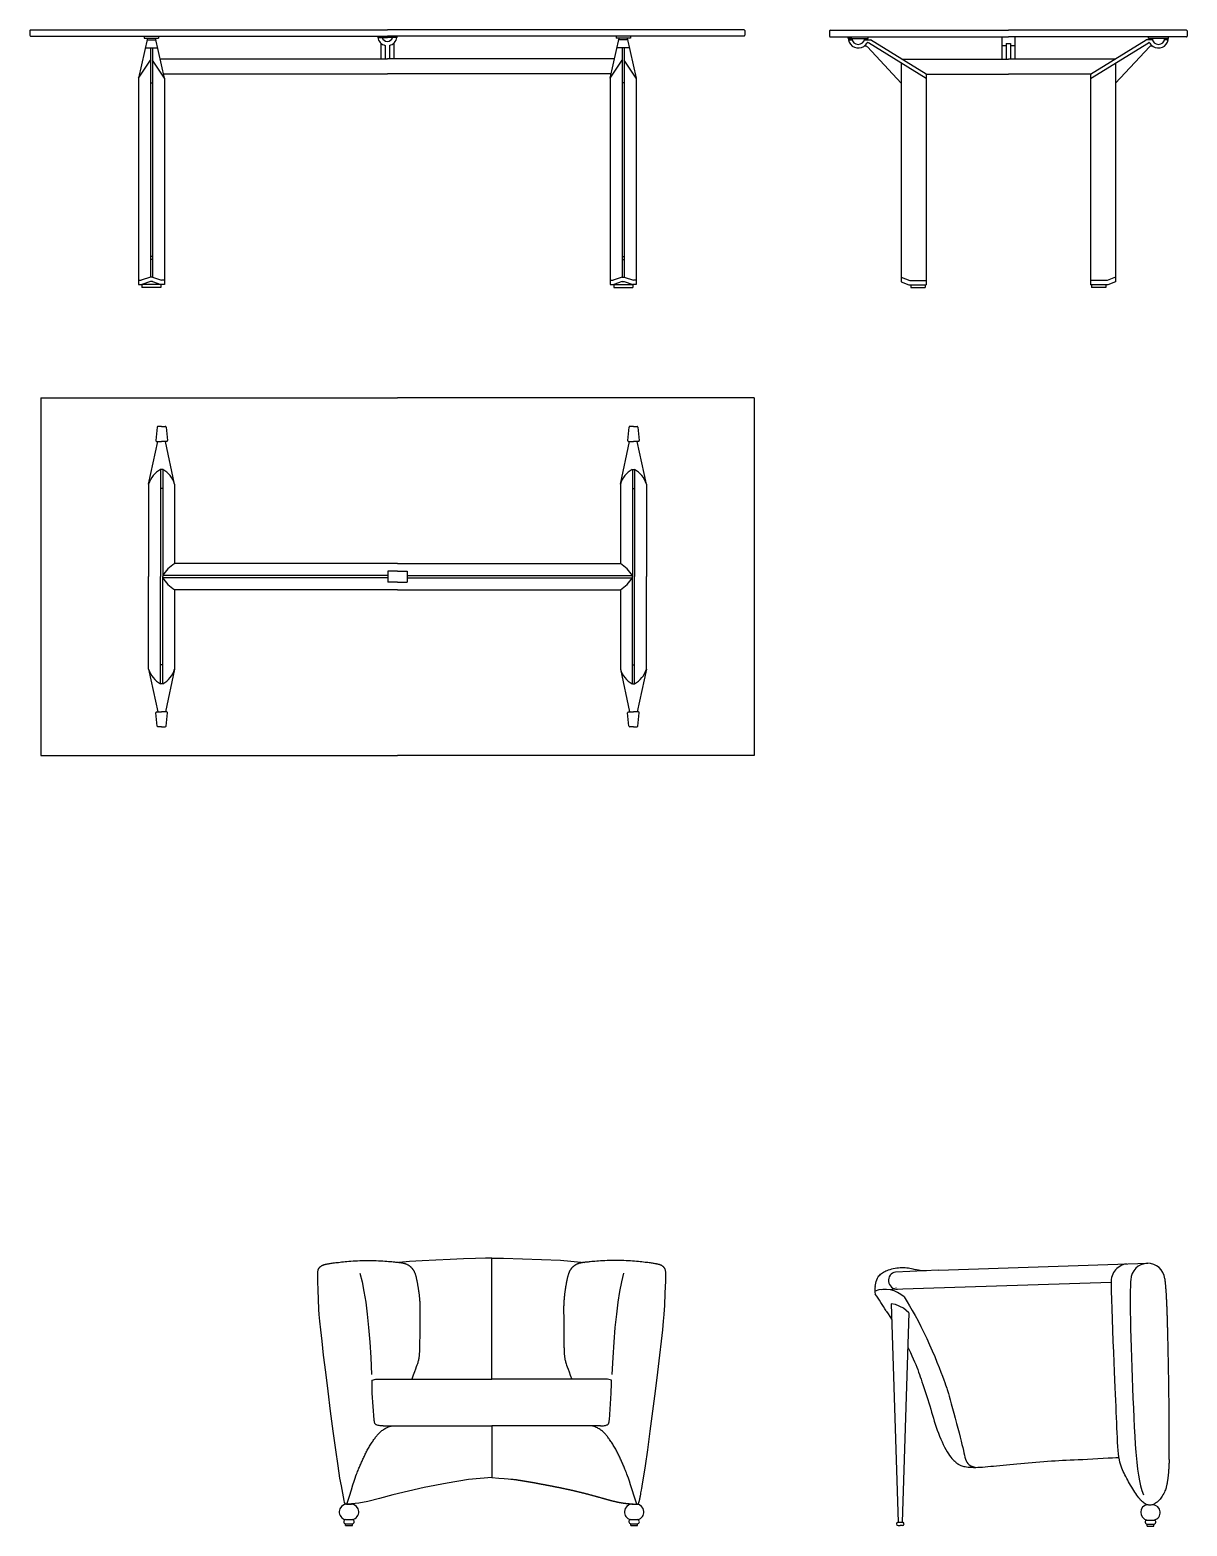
# Model space of a CAD drawing. Header units: millimetres. Extents: x 421 to 3085, y -1408 to 277.
# Drawn here: x 2761.1 to 3084.9, y -1014.2 to -595.7 of the extents above; entities that cross this region are included whole.
import ezdxf

# ---------------------------------------------------------------- set-up
doc = ezdxf.new("R2010")
doc.units = ezdxf.units.MM

msp = doc.modelspace()

# ---------------------------------------------------------------- linework, layer by layer
at = {"color": 18, "true_color": 0x000000}
for p, q in [((2761.11, -595.93), (2761.11, -597.23)), ((2761.31, -595.73), (2861.11, -595.73)), ((2761.31, -597.43), (2861.11, -597.43)), ((2793.99, -598.07), (2791.46, -609.2)), ((2793.11, -597.43), (2793.11, -598.07)), ((2793.11, -598.07), (2797.11, -598.07)), ((2798.76, -609.2), (2796.24, -598.07)), ((2797.11, -597.43), (2797.11, -598.07)), ((2858.41, -597.43), (2858.41, -597.83)), ((2858.41, -597.83), (2861.11, -597.83)), ((2960.91, -595.73), (2861.11, -595.73)), ((2960.91, -597.43), (2861.11, -597.43)), ((2863.81, -597.83), (2861.11, -597.83)), ((2863.81, -597.43), (2863.81, -597.83)), ((2923.46, -609.2), (2925.99, -598.07)), ((2925.11, -597.43), (2925.11, -598.07)), ((2929.11, -598.07), (2925.11, -598.07)), ((2928.24, -598.07), (2930.76, -609.2)), ((2929.11, -597.43), (2929.11, -598.07)), ((2961.11, -595.93), (2961.11, -597.23)), ((2984.86, -595.99), (2984.86, -597.49)), ((2985.06, -595.79), (3034.86, -595.79)), ((2985.06, -597.69), (3034.86, -597.69)), ((2991.06, -598.14), (2990.06, -598.14)), ((2990.08, -598.14), (2990.08, -597.69)), ((2990.08, -598.14), (2995.63, -598.14)), ((2994.65, -598.14), (2995.65, -598.14)), ((2995.63, -598.14), (2995.63, -597.69)), ((3033.04, -597.69), (3033.04, -603.89)), ((3084.66, -595.79), (3034.86, -595.79)), ((3084.66, -597.69), (3034.86, -597.69)), ((3036.64, -597.69), (3036.64, -603.89)), ((3075.06, -598.14), (3074.06, -598.14)), ((3074.08, -598.14), (3074.08, -597.69)), ((3079.63, -598.14), (3074.08, -598.14)), ((3078.65, -598.14), (3079.65, -598.14)), ((3079.63, -598.14), (3079.63, -597.69)), ((3084.86, -595.99), (3084.86, -597.49)), ((2793.39, -600.73), (2796.84, -600.73)), ((2793.9, -598.47), (2796.33, -598.47)), ((2794.81, -600.73), (2794.81, -664.84)), ((2795.41, -600.73), (2795.41, -664.84)), ((2859.31, -599.44), (2859.31, -603.83)), ((2860.51, -600.06), (2860.51, -603.83)), ((2861.71, -600.06), (2861.71, -603.83)), ((2862.91, -599.44), (2862.91, -603.83)), ((2928.84, -600.73), (2925.39, -600.73)), ((2928.33, -598.47), (2925.9, -598.47)), ((2926.81, -600.73), (2926.81, -664.84)), ((2927.41, -600.73), (2927.41, -664.84)), ((2990.08, -598.54), (2991.14, -598.54)), ((2994.57, -598.54), (2996.3, -598.54)), ((3004.86, -610.61), (2995.4, -600.47)), ((3011.86, -609.27), (2995.68, -599.33)), ((3011.86, -608.09), (2996.3, -598.54)), ((3033.04, -600.13), (3034.24, -600.13)), ((3034.24, -599.51), (3035.44, -599.51)), ((3034.24, -599.51), (3034.24, -603.89)), ((3035.44, -599.51), (3035.44, -603.89)), ((3035.44, -600.13), (3036.64, -600.13)), ((3057.86, -608.09), (3073.41, -598.54)), ((3057.86, -609.27), (3074.04, -599.33)), ((3064.86, -610.61), (3074.31, -600.47)), ((3075.14, -598.54), (3073.41, -598.54)), ((3079.63, -598.54), (3078.57, -598.54)), ((2791.46, -609.2), (2794.81, -604.17)), ((2798.76, -609.2), (2795.41, -604.17)), ((2797.54, -603.83), (2861.11, -603.83)), ((2924.68, -603.83), (2861.11, -603.83)), ((2923.46, -609.2), (2926.81, -604.17)), ((2930.76, -609.2), (2927.41, -604.17)), ((3004.86, -604.97), (3004.86, -666.19)), ((3005.02, -603.89), (3034.86, -603.89)), ((3064.69, -603.89), (3034.86, -603.89)), ((3064.86, -604.97), (3064.86, -666.19)), ((2791.46, -609.2), (2791.46, -666.96)), ((2794.81, -610.55), (2795.41, -610.55)), ((2798.5, -608.03), (2861.11, -608.03)), ((2798.76, -609.2), (2798.76, -666.96)), ((2923.73, -608.03), (2861.11, -608.03)), ((2923.46, -609.2), (2923.46, -666.96)), ((2927.41, -610.55), (2926.81, -610.55)), ((2930.76, -609.2), (2930.76, -666.96)), ((3011.86, -608.09), (3034.86, -608.09)), ((3011.86, -608.09), (3011.86, -667.03)), ((3057.86, -608.09), (3034.86, -608.09)), ((3057.86, -608.09), (3057.86, -667.03)), ((2795.41, -659.12), (2794.81, -659.12)), ((2795.41, -659.97), (2794.81, -659.97)), ((2926.81, -659.12), (2927.41, -659.12)), ((2926.81, -659.97), (2927.41, -659.97)), ((2794.81, -664.84), (2792.26, -665.76)), ((2795.41, -664.84), (2794.81, -664.84)), ((2795.41, -664.84), (2797.97, -665.76)), ((2926.81, -664.84), (2924.26, -665.76)), ((2926.81, -664.84), (2927.41, -664.84)), ((2927.41, -664.84), (2929.97, -665.76)), ((3004.86, -664.9), (3007.25, -665.83)), ((3064.86, -664.9), (3062.46, -665.83)), ((2791.46, -665.76), (2792.26, -665.76)), ((2791.46, -666.96), (2792.47, -666.96)), ((2794.81, -666.11), (2792.47, -666.96)), ((2792.47, -666.96), (2792.47, -667.73)), ((2797.76, -666.96), (2792.47, -666.96)), ((2797.76, -667.73), (2792.47, -667.73)), ((2795.41, -666.11), (2794.81, -666.11)), ((2795.41, -666.11), (2797.76, -666.96)), ((2798.76, -666.96), (2797.76, -666.96)), ((2797.76, -666.96), (2797.76, -667.73)), ((2798.76, -665.76), (2797.97, -665.76)), ((2923.46, -665.76), (2924.26, -665.76)), ((2923.46, -666.96), (2924.47, -666.96)), ((2926.81, -666.11), (2924.47, -666.96)), ((2924.47, -666.96), (2929.76, -666.96)), ((2924.47, -666.96), (2924.47, -667.73)), ((2924.47, -667.73), (2929.76, -667.73)), ((2926.81, -666.11), (2927.41, -666.11)), ((2927.41, -666.11), (2929.76, -666.96)), ((2929.76, -666.96), (2929.76, -667.73)), ((2930.76, -666.96), (2929.76, -666.96)), ((2930.76, -665.76), (2929.97, -665.76)), ((3004.86, -666.19), (3007.03, -667.03)), ((3007.03, -667.03), (3011.86, -667.03)), ((3007.25, -665.83), (3011.86, -665.83)), ((3007.55, -667.03), (3007.55, -667.79)), ((3007.55, -667.79), (3011.55, -667.79)), ((3011.55, -667.03), (3011.55, -667.79)), ((3062.46, -665.83), (3057.86, -665.83)), ((3062.68, -667.03), (3057.86, -667.03)), ((3058.16, -667.03), (3058.16, -667.79)), ((3062.16, -667.79), (3058.16, -667.79)), ((3062.16, -667.03), (3062.16, -667.79)), ((3064.86, -666.19), (3062.68, -667.03)), ((2764.16, -698.63), (2863.96, -698.63)), ((2764.16, -698.63), (2764.16, -798.63)), ((2963.76, -698.63), (2863.96, -698.63)), ((2963.76, -698.63), (2963.76, -798.63)), ((2796.72, -706.81), (2796.34, -710.58)), ((2797.96, -706.63), (2796.92, -706.63)), ((2797.96, -706.63), (2798.99, -706.63)), ((2799.19, -706.81), (2799.58, -710.58)), ((2928.72, -706.81), (2928.34, -710.58)), ((2929.96, -706.63), (2928.92, -706.63)), ((2929.96, -706.63), (2930.99, -706.63)), ((2931.19, -706.81), (2931.58, -710.58)), ((2794.31, -722.78), (2796.88, -710.8)), ((2796.54, -710.8), (2797.96, -710.8)), ((2799.38, -710.8), (2797.96, -710.8)), ((2801.61, -722.78), (2799.04, -710.8)), ((2926.31, -722.78), (2928.88, -710.8)), ((2928.54, -710.8), (2929.96, -710.8)), ((2931.38, -710.8), (2929.96, -710.8)), ((2933.61, -722.78), (2931.04, -710.8)), ((2797.66, -718.63), (2797.66, -748.63)), ((2798.26, -718.63), (2797.66, -718.63)), ((2798.26, -718.63), (2798.26, -748.63)), ((2929.66, -718.63), (2929.66, -748.63)), ((2929.66, -718.63), (2930.26, -718.63)), ((2930.26, -718.63), (2930.26, -748.63)), ((2794.31, -722.78), (2794.31, -748.63)), ((2801.61, -722.78), (2801.61, -744.98)), ((2926.31, -722.78), (2926.31, -744.98)), ((2933.61, -722.78), (2933.61, -748.63)), ((2798.26, -723.95), (2797.66, -723.95)), ((2929.66, -723.95), (2930.26, -723.95)), ((2794.31, -774.48), (2794.31, -748.63)), ((2797.66, -778.63), (2797.66, -748.63)), ((2861.26, -748.33), (2798.26, -748.33)), ((2798.26, -778.63), (2798.26, -748.63)), ((2861.26, -748.93), (2798.26, -748.93)), ((2863.96, -744.98), (2801.61, -744.98)), ((2861.26, -747.13), (2861.26, -750.13)), ((2863.96, -747.13), (2861.26, -747.13)), ((2863.96, -744.98), (2926.31, -744.98)), ((2863.96, -747.13), (2866.66, -747.13)), ((2866.66, -747.13), (2866.66, -750.13)), ((2866.66, -748.33), (2929.66, -748.33)), ((2866.66, -748.93), (2929.66, -748.93)), ((2929.66, -778.63), (2929.66, -748.63)), ((2930.26, -778.63), (2930.26, -748.63)), ((2933.61, -774.48), (2933.61, -748.63)), ((2863.96, -752.28), (2801.61, -752.28)), ((2801.61, -752.28), (2801.61, -774.48)), ((2863.96, -750.13), (2861.26, -750.13)), ((2863.96, -750.13), (2866.66, -750.13)), ((2863.96, -752.28), (2926.31, -752.28)), ((2926.31, -752.28), (2926.31, -774.48)), ((2798.26, -773.32), (2797.66, -773.32)), ((2929.66, -773.32), (2930.26, -773.32)), ((2794.31, -774.48), (2796.88, -786.47)), ((2801.61, -774.48), (2799.04, -786.47)), ((2926.31, -774.48), (2928.88, -786.47)), ((2933.61, -774.48), (2931.04, -786.47)), ((2798.26, -778.63), (2797.66, -778.63)), ((2929.66, -778.63), (2930.26, -778.63)), ((2796.54, -786.47), (2797.96, -786.47)), ((2799.38, -786.47), (2797.96, -786.47)), ((2928.54, -786.47), (2929.96, -786.47)), ((2931.38, -786.47), (2929.96, -786.47)), ((2796.72, -790.45), (2796.34, -786.69)), ((2797.96, -790.63), (2796.92, -790.63)), ((2797.96, -790.63), (2798.99, -790.63)), ((2799.19, -790.45), (2799.58, -786.69)), ((2928.72, -790.45), (2928.34, -786.69)), ((2929.96, -790.63), (2928.92, -790.63)), ((2929.96, -790.63), (2930.99, -790.63)), ((2931.19, -790.45), (2931.58, -786.69)), ((2764.16, -798.63), (2863.96, -798.63)), ((2963.76, -798.63), (2863.96, -798.63)), ((3015.28, -942.55), (3073.85, -940.66)), ((3015.28, -942.55), (3003.32, -943.11)), ((2999.46, -948.01), (3063.6, -945.95)), ((3002.11, -952.05), (3004.06, -1013.11)), ((3007, -954.49), (3005.13, -1013.11)), ((2859.96, -986.11), (2890.33, -986.11)), ((2920.71, -986.11), (2890.33, -986.11)), ((2890.33, -986.11), (2890.33, -1000.59)), ((2849.69, -1008.05), (2851.07, -1008.05)), ((2929.47, -1008.03), (2930.85, -1008.03)), ((3075.2, -1008.17), (3075.3, -1008.17)), ((2849.36, -1012.36), (2851.4, -1012.36)), ((2929.14, -1012.34), (2931.18, -1012.34)), ((3073.6, -1012.48), (3075.63, -1012.48)), ((2849.43, -1013.54), (2851.32, -1013.54)), ((2849.43, -1014.04), (2849.43, -1013.54)), ((2849.43, -1014.04), (2851.32, -1014.04)), ((2851.32, -1014.04), (2851.32, -1013.54)), ((2929.21, -1013.53), (2931.1, -1013.53)), ((2929.21, -1014.02), (2929.21, -1013.53)), ((2929.21, -1014.02), (2931.1, -1014.02)), ((2931.1, -1014.02), (2931.1, -1013.53)), ((3003.98, -1013.11), (3005.21, -1013.11)), ((3003.98, -1014.02), (3004.6, -1014.02)), ((3005.21, -1014.02), (3004.6, -1014.02)), ((3073.67, -1013.67), (3075.56, -1013.67)), ((3073.67, -1014.16), (3073.67, -1013.67)), ((3073.67, -1014.16), (3075.56, -1014.16)), ((3075.56, -1014.16), (3075.56, -1013.67))]:
    msp.add_line(p, q, dxfattribs=at)
for points in [[(2848.25, -1002.87), (2847.86, -1000.77), (2847.32, -997.31), (2846.68, -992.83), (2845.98, -987.64), (2845.25, -982.07), (2844.53, -976.45), (2843.87, -971.09), (2843.29, -966.33), (2842.84, -962.41), (2842.5, -959.29), (2842.25, -956.86), (2842.08, -955), (2841.98, -953.61), (2841.92, -952.57), (2841.89, -951.75), (2841.87, -951.06), (2841.85, -950.39), (2841.83, -949.73), (2841.8, -949.09), (2841.78, -948.46), (2841.75, -947.85), (2841.72, -947.26), (2841.69, -946.71), (2841.67, -946.18), (2841.65, -945.69), (2841.64, -945.24), (2841.63, -944.82), (2841.62, -944.44), (2841.62, -944.09), (2841.63, -943.77), (2841.63, -943.49), (2841.65, -943.24), (2841.67, -943.03), (2841.69, -942.84), (2841.72, -942.68), (2841.75, -942.55), (2841.79, -942.43), (2841.83, -942.32), (2841.88, -942.23), (2841.93, -942.14), (2841.98, -942.06), (2842.03, -941.98), (2842.09, -941.91), (2842.15, -941.84), (2842.21, -941.77), (2842.27, -941.7), (2842.34, -941.64), (2842.4, -941.58), (2842.46, -941.53), (2842.53, -941.48), (2842.59, -941.43), (2842.66, -941.38), (2842.73, -941.34), (2842.8, -941.3), (2842.88, -941.26), (2842.96, -941.22), (2843.05, -941.18), (2843.14, -941.15), (2843.24, -941.11), (2843.34, -941.08), (2843.45, -941.05), (2843.57, -941.02), (2843.7, -940.98), (2843.83, -940.95), (2843.97, -940.92), (2844.12, -940.89), (2844.29, -940.85), (2844.47, -940.82), (2844.66, -940.78), (2844.88, -940.74), (2845.11, -940.71), (2845.37, -940.67), (2845.66, -940.62), (2845.97, -940.58), (2846.3, -940.54), (2846.66, -940.49), (2847.04, -940.45), (2847.45, -940.4), (2847.88, -940.35), (2848.33, -940.3), (2848.8, -940.25), (2849.3, -940.2), (2849.82, -940.16), (2850.36, -940.11), (2850.92, -940.07), (2851.51, -940.02), (2852.11, -939.99), (2852.73, -939.96), (2853.37, -939.93), (2854.03, -939.91), (2854.69, -939.89), (2855.36, -939.88), (2856.03, -939.88), (2856.7, -939.89), (2857.37, -939.9), (2858.02, -939.92), (2858.66, -939.94), (2859.27, -939.97), (2859.87, -940.01), (2860.44, -940.05), (2860.98, -940.09), (2861.48, -940.13), (2861.95, -940.18), (2862.38, -940.21), (2862.76, -940.25), (2863.11, -940.28), (2863.41, -940.31), (2863.69, -940.33), (2863.94, -940.36), (2864.16, -940.38), (2864.37, -940.41), (2864.56, -940.43), (2864.74, -940.45), (2864.91, -940.48), (2865.07, -940.51), (2865.23, -940.54), (2865.38, -940.57), (2865.52, -940.6), (2865.66, -940.63), (2865.8, -940.67), (2865.93, -940.71), (2866.06, -940.75), (2866.19, -940.8), (2866.32, -940.85), (2866.44, -940.9), (2866.57, -940.95), (2866.69, -941.01), (2866.8, -941.07), (2866.91, -941.13), (2867.02, -941.19), (2867.13, -941.26), (2867.23, -941.33), (2867.33, -941.4), (2867.42, -941.47), (2867.5, -941.54), (2867.58, -941.61), (2867.66, -941.67), (2867.73, -941.74), (2867.79, -941.8), (2867.85, -941.87), (2867.91, -941.93), (2867.97, -942), (2868.02, -942.07), (2868.08, -942.14), (2868.13, -942.21), (2868.19, -942.29), (2868.24, -942.37), (2868.3, -942.45), (2868.35, -942.54), (2868.41, -942.62), (2868.46, -942.71), (2868.51, -942.8), (2868.57, -942.9), (2868.62, -942.99), (2868.66, -943.09), (2868.71, -943.2), (2868.76, -943.31), (2868.81, -943.43), (2868.86, -943.56), (2868.9, -943.7), (2868.95, -943.85), (2869, -944), (2869.05, -944.17), (2869.09, -944.33), (2869.14, -944.5), (2869.18, -944.67), (2869.22, -944.83), (2869.25, -944.99), (2869.29, -945.13), (2869.31, -945.27), (2869.34, -945.41), (2869.37, -945.55), (2869.39, -945.69), (2869.42, -945.84), (2869.45, -946), (2869.48, -946.17), (2869.51, -946.36), (2869.55, -946.56), (2869.58, -946.77), (2869.62, -946.99), (2869.66, -947.22), (2869.7, -947.45), (2869.73, -947.67), (2869.77, -947.89), (2869.8, -948.1), (2869.83, -948.31), (2869.86, -948.51), (2869.89, -948.72), (2869.92, -948.92), (2869.94, -949.13), (2869.97, -949.34), (2869.99, -949.56), (2870.02, -949.79), (2870.05, -950.03), (2870.07, -950.28), (2870.09, -950.53), (2870.12, -950.79), (2870.14, -951.05), (2870.16, -951.32), (2870.18, -951.58), (2870.19, -951.85), (2870.2, -952.13), (2870.21, -952.43), (2870.22, -952.76), (2870.22, -953.14), (2870.22, -953.56), (2870.22, -954.05), (2870.22, -954.62), (2870.22, -955.26), (2870.21, -955.97), (2870.2, -956.71), (2870.19, -957.48), (2870.19, -958.24), (2870.18, -958.98), (2870.17, -959.67), (2870.17, -960.3), (2870.16, -960.84), (2870.16, -961.31), (2870.16, -961.71), (2870.15, -962.05), (2870.15, -962.35), (2870.15, -962.63), (2870.15, -962.88), (2870.15, -963.13), (2870.14, -963.38), (2870.14, -963.63), (2870.13, -963.88), (2870.13, -964.13), (2870.12, -964.38), (2870.11, -964.62), (2870.11, -964.85), (2870.1, -965.07), (2870.09, -965.27), (2870.08, -965.46), (2870.07, -965.65), (2870.06, -965.83), (2870.05, -966), (2870.04, -966.17), (2870.03, -966.35), (2870.01, -966.53), (2869.99, -966.71), (2869.96, -966.91), (2869.93, -967.11), (2869.9, -967.32), (2869.86, -967.54), (2869.81, -967.76), (2869.75, -968), (2869.68, -968.25), (2869.6, -968.51), (2869.51, -968.81), (2869.38, -969.18), (2869.21, -969.65), (2868.99, -970.24), (2868.71, -970.99), (2868.36, -971.92), (2867.92, -973.06)], [(2890.33, -939.25), (2888.54, -939.27), (2885.82, -939.33), (2882.44, -939.44), (2878.65, -939.58), (2874.69, -939.75), (2870.84, -939.95), (2867.33, -940.17), (2864.44, -940.41)], [(2890.33, -939.25), (2893.65, -939.23), (2909.54, -939.76), (2916.25, -940.42)], [(2890.33, -973.06), (2890.33, -939.25)], [(2890.33, -968.42), (2890.33, -939.25)], [(2932.41, -1002.87), (2932.8, -1000.77), (2933.34, -997.31), (2933.98, -992.83), (2934.68, -987.64), (2935.41, -982.07), (2936.13, -976.45), (2936.79, -971.09), (2937.37, -966.33), (2937.82, -962.41), (2938.16, -959.29), (2938.41, -956.86), (2938.58, -955), (2938.68, -953.61), (2938.74, -952.57), (2938.77, -951.75), (2938.79, -951.06), (2938.81, -950.39), (2938.83, -949.73), (2938.86, -949.09), (2938.88, -948.46), (2938.91, -947.85), (2938.94, -947.26), (2938.97, -946.71), (2938.99, -946.18), (2939.01, -945.69), (2939.02, -945.24), (2939.03, -944.82), (2939.04, -944.44), (2939.04, -944.09), (2939.04, -943.77), (2939.03, -943.49), (2939.01, -943.24), (2938.99, -943.03), (2938.97, -942.84), (2938.94, -942.68), (2938.91, -942.55), (2938.87, -942.43), (2938.83, -942.32), (2938.78, -942.23), (2938.73, -942.14), (2938.68, -942.06), (2938.63, -941.98), (2938.57, -941.91), (2938.51, -941.84), (2938.45, -941.77), (2938.39, -941.7), (2938.32, -941.64), (2938.26, -941.58), (2938.2, -941.53), (2938.13, -941.48), (2938.07, -941.43), (2938, -941.38), (2937.93, -941.34), (2937.86, -941.3), (2937.78, -941.26), (2937.7, -941.22), (2937.61, -941.18), (2937.52, -941.15), (2937.42, -941.11), (2937.32, -941.08), (2937.21, -941.05), (2937.09, -941.02), (2936.97, -940.98), (2936.83, -940.95), (2936.69, -940.92), (2936.54, -940.89), (2936.37, -940.85), (2936.19, -940.82), (2936, -940.78), (2935.78, -940.74), (2935.55, -940.71), (2935.29, -940.67), (2935, -940.62), (2934.69, -940.58), (2934.36, -940.54), (2934, -940.49), (2933.62, -940.45), (2933.21, -940.4), (2932.78, -940.35), (2932.33, -940.3), (2931.86, -940.25), (2931.36, -940.2), (2930.84, -940.16), (2930.3, -940.11), (2929.74, -940.07), (2929.15, -940.02), (2928.55, -939.99), (2927.93, -939.96), (2927.29, -939.93), (2926.64, -939.91), (2925.97, -939.89), (2925.3, -939.88), (2924.63, -939.88), (2923.96, -939.89), (2923.29, -939.9), (2922.64, -939.92), (2922, -939.94), (2921.39, -939.97), (2920.79, -940.01), (2920.22, -940.05), (2919.68, -940.09), (2919.18, -940.13), (2918.71, -940.18), (2918.28, -940.21), (2917.9, -940.25), (2917.55, -940.28), (2917.25, -940.31), (2916.97, -940.33), (2916.72, -940.36), (2916.5, -940.38), (2916.29, -940.41), (2916.1, -940.43), (2915.92, -940.45), (2915.75, -940.48), (2915.59, -940.51), (2915.43, -940.54), (2915.28, -940.57), (2915.14, -940.6), (2915, -940.63), (2914.86, -940.67), (2914.73, -940.71), (2914.6, -940.75), (2914.47, -940.8), (2914.34, -940.85), (2914.22, -940.9), (2914.09, -940.95), (2913.97, -941.01), (2913.86, -941.07), (2913.75, -941.13), (2913.64, -941.19), (2913.53, -941.26), (2913.43, -941.33), (2913.34, -941.4), (2913.24, -941.47), (2913.16, -941.54), (2913.08, -941.61), (2913, -941.67), (2912.93, -941.74), (2912.87, -941.8), (2912.81, -941.87), (2912.75, -941.93), (2912.69, -942), (2912.64, -942.07), (2912.58, -942.14), (2912.53, -942.21), (2912.47, -942.29), (2912.42, -942.37), (2912.36, -942.45), (2912.31, -942.54), (2912.25, -942.62), (2912.2, -942.71), (2912.15, -942.8), (2912.1, -942.9), (2912.05, -942.99), (2912, -943.09), (2911.95, -943.2), (2911.9, -943.31), (2911.85, -943.43), (2911.81, -943.56), (2911.76, -943.7), (2911.71, -943.85), (2911.66, -944), (2911.61, -944.17), (2911.57, -944.33), (2911.52, -944.5), (2911.48, -944.67), (2911.44, -944.83), (2911.41, -944.99), (2911.38, -945.13), (2911.35, -945.27), (2911.32, -945.41), (2911.29, -945.55), (2911.27, -945.69), (2911.24, -945.84), (2911.21, -946), (2911.18, -946.17), (2911.15, -946.36), (2911.11, -946.56), (2911.08, -946.77), (2911.04, -946.99), (2911, -947.22), (2910.96, -947.45), (2910.93, -947.67), (2910.89, -947.89), (2910.86, -948.1), (2910.83, -948.31), (2910.8, -948.51), (2910.77, -948.72), (2910.74, -948.92), (2910.72, -949.13), (2910.69, -949.34), (2910.67, -949.56), (2910.64, -949.79), (2910.62, -950.03), (2910.59, -950.28), (2910.57, -950.53), (2910.54, -950.79), (2910.52, -951.05), (2910.5, -951.32), (2910.49, -951.58), (2910.47, -951.85), (2910.46, -952.13), (2910.45, -952.43), (2910.44, -952.76), (2910.44, -953.14), (2910.44, -953.56), (2910.44, -954.05), (2910.44, -954.62), (2910.45, -955.26), (2910.45, -955.97), (2910.46, -956.71), (2910.47, -957.48), (2910.47, -958.24), (2910.48, -958.98), (2910.49, -959.67), (2910.49, -960.3), (2910.5, -960.84), (2910.5, -961.31), (2910.5, -961.71), (2910.51, -962.05), (2910.51, -962.35), (2910.51, -962.63), (2910.51, -962.88), (2910.51, -963.13), (2910.52, -963.38), (2910.52, -963.63), (2910.53, -963.88), (2910.53, -964.13), (2910.54, -964.38), (2910.55, -964.62), (2910.55, -964.85), (2910.56, -965.07), (2910.57, -965.27), (2910.58, -965.46), (2910.59, -965.65), (2910.6, -965.83), (2910.61, -966), (2910.62, -966.17), (2910.63, -966.35), (2910.65, -966.53), (2910.67, -966.71), (2910.7, -966.91), (2910.73, -967.11), (2910.76, -967.32), (2910.8, -967.54), (2910.85, -967.76), (2910.91, -968), (2910.98, -968.25), (2911.06, -968.51), (2911.15, -968.81), (2911.28, -969.18), (2911.45, -969.65), (2911.67, -970.24), (2911.95, -970.99), (2912.3, -971.92), (2912.74, -973.06)], [(2853.46, -943.47), (2854.05, -945.83), (2854.58, -948.53), (2855.06, -951.57), (2855.48, -954.94), (2855.86, -958.65), (2856.18, -962.69), (2856.46, -967.06), (2856.7, -971.74)], [(2927.2, -943.47), (2926.62, -945.83), (2926.08, -948.53), (2925.6, -951.57), (2925.18, -954.94), (2924.8, -958.65), (2924.48, -962.69), (2924.2, -967.06), (2923.96, -971.74)], [(2997.6, -947.12), (2997.91, -945.75), (2998.07, -945.25), (2998.23, -944.83), (2998.42, -944.49), (2998.63, -944.2), (2998.85, -943.96), (2999.09, -943.74), (2999.35, -943.53), (2999.63, -943.33), (2999.94, -943.14), (3000.26, -942.96), (3000.61, -942.79), (3000.97, -942.64), (3001.36, -942.49), (3001.78, -942.36), (3002.21, -942.24), (3002.67, -942.13), (3003.14, -942.03), (3003.62, -941.96), (3004.11, -941.9), (3004.59, -941.86), (3005.08, -941.84), (3005.55, -941.84), (3006.02, -941.87), (3006.47, -941.91), (3006.9, -941.97), (3007.32, -942.04), (3007.72, -942.12), (3008.09, -942.2), (3008.45, -942.28), (3008.78, -942.36), (3009.09, -942.43), (3009.37, -942.49), (3009.62, -942.54), (3009.85, -942.58), (3010.05, -942.62), (3010.23, -942.65), (3010.38, -942.67), (3010.51, -942.69), (3010.62, -942.7), (3011.99, -942.71)], [(3069.1, -945.28), (3069.05, -945.74), (3068.98, -947), (3068.94, -948.47), (3068.93, -950.16), (3068.94, -952.07), (3068.97, -954.2), (3069.01, -956.5), (3069.07, -958.96), (3069.14, -961.55), (3069.23, -964.24), (3069.32, -967.01), (3069.41, -969.84), (3069.51, -972.69), (3069.62, -975.54), (3069.72, -978.37), (3069.84, -981.15), (3069.96, -983.86), (3070.08, -986.48), (3070.21, -988.98), (3070.35, -991.33), (3070.49, -993.53), (3070.81, -996.33), (3071, -998.21), (3071.22, -999.92), (3071.5, -1001.5), (3071.83, -1002.92), (3072.22, -1004.22), (3072.7, -1005.38)], [(3078.59, -945.03), (3078.61, -945.21), (3078.64, -945.4), (3078.66, -945.6), (3078.69, -945.81), (3078.71, -946.03), (3078.74, -946.25), (3078.76, -946.46), (3078.78, -946.68), (3078.8, -946.88), (3078.82, -947.08), (3078.83, -947.28), (3078.85, -947.48), (3078.86, -947.67), (3078.88, -947.86), (3078.89, -948.05), (3078.91, -948.25), (3078.92, -948.45), (3078.93, -948.65), (3078.95, -948.85), (3078.96, -949.06), (3078.97, -949.28), (3078.99, -949.49), (3079, -949.71), (3079.01, -949.93), (3079.02, -950.16), (3079.03, -950.39), (3079.05, -950.62), (3079.06, -950.86), (3079.07, -951.1), (3079.08, -951.34), (3079.09, -951.59), (3079.1, -951.84), (3079.11, -952.1), (3079.12, -952.35), (3079.14, -952.61), (3079.15, -952.88), (3079.16, -953.14), (3079.17, -953.41), (3079.18, -953.68), (3079.19, -953.96), (3079.2, -954.24), (3079.21, -954.52), (3079.22, -954.8), (3079.23, -955.09), (3079.24, -955.37), (3079.24, -955.67), (3079.25, -955.96), (3079.26, -956.26), (3079.27, -956.55), (3079.28, -956.86), (3079.29, -957.16), (3079.3, -957.47), (3079.31, -957.77), (3079.32, -958.08), (3079.32, -958.4), (3079.33, -958.71), (3079.34, -959.03), (3079.35, -959.35), (3079.36, -959.67), (3079.37, -959.99), (3079.37, -960.31), (3079.38, -960.64), (3079.39, -960.97), (3079.4, -961.3), (3079.41, -961.63), (3079.41, -961.96), (3079.42, -962.29), (3079.43, -962.63), (3079.44, -962.97), (3079.44, -963.3), (3079.45, -963.64), (3079.46, -963.98), (3079.46, -964.33), (3079.47, -964.67), (3079.48, -965.01), (3079.49, -965.36), (3079.49, -965.71), (3079.5, -966.05), (3079.51, -966.4), (3079.51, -966.75), (3079.52, -967.1), (3079.53, -967.45), (3079.53, -967.81), (3079.54, -968.16), (3079.55, -968.51), (3079.55, -968.86), (3079.56, -969.22), (3079.57, -969.57), (3079.57, -969.93), (3079.58, -970.28), (3079.58, -970.64), (3079.59, -970.99), (3079.6, -971.35), (3079.6, -971.71), (3079.61, -972.06), (3079.62, -972.42), (3079.62, -972.78), (3079.63, -973.13), (3079.63, -973.49), (3079.64, -973.85), (3079.64, -974.2), (3079.65, -974.56), (3079.66, -974.91), (3079.66, -975.27), (3079.67, -975.63), (3079.67, -975.98), (3079.68, -976.33), (3079.68, -976.69), (3079.69, -977.04), (3079.69, -977.39), (3079.7, -977.75), (3079.7, -978.1), (3079.71, -978.45), (3079.71, -978.8), (3079.71, -979.15), (3079.72, -979.5), (3079.72, -979.84), (3079.73, -980.19), (3079.73, -980.53), (3079.73, -980.88), (3079.74, -981.22), (3079.74, -981.56), (3079.74, -981.91), (3079.75, -982.25), (3079.75, -982.58), (3079.75, -982.92), (3079.76, -983.26), (3079.76, -983.59), (3079.76, -983.92), (3079.76, -984.25), (3079.76, -984.58), (3079.77, -984.91), (3079.77, -985.24), (3079.77, -985.56), (3079.77, -985.89), (3079.77, -986.21), (3079.77, -986.53), (3079.77, -986.84), (3079.77, -987.16), (3079.77, -987.47), (3079.77, -987.78), (3079.77, -988.09), (3079.77, -988.4), (3079.77, -988.7), (3079.77, -989.01), (3079.77, -989.31), (3079.77, -989.61), (3079.77, -989.9), (3079.77, -990.19), (3079.76, -990.49), (3079.76, -990.77), (3079.76, -991.06), (3079.76, -991.34), (3079.75, -991.63), (3079.75, -991.91), (3079.75, -992.19), (3079.75, -992.48), (3079.75, -992.78), (3079.75, -993.08), (3079.75, -993.39), (3079.76, -993.7), (3079.77, -994.03), (3079.77, -994.35), (3079.78, -994.68), (3079.79, -995.01), (3079.79, -995.33), (3079.8, -995.64), (3079.8, -995.94), (3079.8, -996.23), (3079.8, -996.5), (3079.79, -996.76), (3079.78, -997.01), (3079.77, -997.26), (3079.76, -997.49), (3079.75, -997.72), (3079.73, -997.95), (3079.72, -998.17), (3079.7, -998.4), (3079.69, -998.62), (3079.67, -998.83), (3079.65, -999.05), (3079.64, -999.26), (3079.62, -999.47), (3079.6, -999.68), (3079.58, -999.89), (3079.55, -1000.09), (3079.53, -1000.29), (3079.51, -1000.49), (3079.48, -1000.69), (3079.46, -1000.88), (3079.43, -1001.07), (3079.4, -1001.26), (3079.38, -1001.45), (3079.35, -1001.64), (3079.32, -1001.83), (3079.28, -1002.01), (3079.25, -1002.2), (3079.21, -1002.4), (3079.17, -1002.59), (3079.13, -1002.8), (3079.08, -1003), (3079.02, -1003.22), (3078.96, -1003.46), (3078.88, -1003.72), (3078.78, -1004), (3078.65, -1004.32), (3078.5, -1004.67), (3078.32, -1005.07)], [(3078.32, -1005.07), (3078.1, -1005.45), (3077.89, -1005.79), (3077.69, -1006.1), (3077.49, -1006.38), (3077.3, -1006.63), (3077.1, -1006.86), (3076.9, -1007.08), (3076.7, -1007.27), (3076.49, -1007.45), (3076.27, -1007.61), (3076.05, -1007.76), (3075.83, -1007.89), (3075.61, -1008), (3075.39, -1008.1), (3075.17, -1008.18), (3074.96, -1008.24), (3074.75, -1008.28), (3074.55, -1008.31), (3074.35, -1008.31), (3074.15, -1008.3), (3073.94, -1008.26), (3073.74, -1008.21), (3073.53, -1008.13), (3073.31, -1008.02), (3073.09, -1007.9), (3072.86, -1007.75), (3072.62, -1007.57), (3072.37, -1007.37), (3072.12, -1007.14), (3071.86, -1006.87), (3071.6, -1006.58), (3071.33, -1006.25), (3071.05, -1005.89), (3070.78, -1005.5), (3070.5, -1005.09), (3070.21, -1004.65), (3069.93, -1004.2), (3069.64, -1003.73), (3069.36, -1003.25), (3069.07, -1002.76), (3068.79, -1002.28), (3068.51, -1001.79), (3068.24, -1001.3), (3067.97, -1000.82), (3067.71, -1000.33), (3067.45, -999.85), (3067.21, -999.37), (3066.99, -998.9), (3066.78, -998.43), (3066.58, -997.94), (3066.39, -997.43), (3066.22, -996.88), (3066.07, -996.28), (3065.93, -995.6), (3065.8, -994.83), (3065.69, -993.96), (3065.59, -992.98), (3065.5, -991.88), (3065.42, -990.7), (3065.35, -989.43), (3065.29, -988.09), (3065.22, -986.7), (3065.16, -985.25), (3065.1, -983.78), (3065.03, -982.27), (3064.97, -980.71), (3064.89, -979.07), (3064.81, -977.3), (3064.73, -975.38), (3064.64, -973.27), (3064.54, -970.94), (3064.43, -968.35), (3064.32, -965.51), (3064.2, -962.48), (3064.08, -959.38), (3063.97, -956.33), (3063.87, -953.42), (3063.78, -950.76), (3063.71, -948.47), (3063.67, -946.65)], [(3000.68, -954), (3000.76, -954.12), (3001.19, -954.78), (3001.67, -955.51), (3002.18, -956.29), (3002.25, -956.41)], [(3007, -954.49), (3005.56, -953.22), (3003.29, -952.21), (3002.11, -952.05)], [(3005.66, -950.06), (3006.53, -951.43), (3007.22, -952.57), (3007.97, -953.86), (3008.76, -955.27), (3009.58, -956.79), (3010.41, -958.39), (3011.24, -960.05), (3012.05, -961.74), (3012.82, -963.44), (3013.56, -965.12), (3014.25, -966.76), (3014.88, -968.32), (3015.46, -969.78), (3015.97, -971.1), (3016.41, -972.27), (3016.78, -973.24), (3017.07, -974.02), (3017.29, -974.63), (3017.47, -975.12), (3017.62, -975.57), (3017.76, -976.01), (3017.91, -976.51), (3018.08, -977.11), (3018.29, -977.87), (3018.56, -978.84), (3018.88, -979.98), (3019.23, -981.25), (3019.61, -982.61), (3019.99, -984.02), (3020.37, -985.43), (3020.74, -986.81), (3021.08, -988.11), (3021.38, -989.3), (3021.64, -990.37), (3021.87, -991.34), (3022.08, -992.22), (3022.26, -993), (3022.42, -993.71), (3022.57, -994.35), (3022.71, -994.92), (3022.85, -995.44), (3023.01, -995.91), (3023.21, -996.32), (3023.48, -996.69), (3023.85, -997.01), (3024.33, -997.29), (3024.96, -997.53), (3025.76, -997.74)], [(3006.7, -964.1), (3006.98, -964.67), (3007.44, -965.62), (3007.87, -966.53), (3008.26, -967.4), (3008.62, -968.22), (3008.94, -968.99), (3009.23, -969.72), (3009.5, -970.41), (3009.75, -971.08), (3009.98, -971.74), (3010.21, -972.41), (3010.44, -973.1), (3010.68, -973.82), (3010.94, -974.58), (3011.21, -975.38), (3011.48, -976.2), (3011.76, -977.05), (3012.05, -977.92), (3012.33, -978.79), (3012.61, -979.67), (3012.88, -980.55), (3013.14, -981.42), (3013.39, -982.27), (3013.64, -983.13), (3013.89, -983.97), (3014.14, -984.81), (3014.4, -985.65), (3014.68, -986.49), (3014.97, -987.33), (3015.28, -988.17), (3015.6, -989), (3015.94, -989.82), (3016.29, -990.61), (3016.65, -991.37), (3017.01, -992.1), (3017.37, -992.77), (3017.73, -993.38), (3018.09, -993.93), (3018.43, -994.42), (3018.76, -994.85), (3019.07, -995.22), (3019.36, -995.54), (3019.62, -995.81), (3019.85, -996.04), (3020.04, -996.22), (3020.18, -996.36), (3020.3, -996.46), (3020.39, -996.55), (3020.45, -996.61), (3020.51, -996.65), (3020.56, -996.69), (3020.62, -996.73), (3020.68, -996.77), (3020.77, -996.83), (3020.87, -996.89), (3021, -996.97), (3021.16, -997.05), (3021.34, -997.13), (3021.56, -997.21), (3021.81, -997.3), (3022.09, -997.38), (3022.42, -997.46), (3022.78, -997.53), (3023.18, -997.59), (3023.61, -997.65), (3024.09, -997.69), (3024.6, -997.72), (3025.14, -997.74), (3025.72, -997.74), (3026.33, -997.72), (3026.98, -997.69), (3027.66, -997.64), (3028.38, -997.59), (3029.13, -997.52), (3029.91, -997.45), (3030.73, -997.37), (3031.58, -997.29), (3032.46, -997.2), (3033.37, -997.11), (3034.3, -997.03), (3035.27, -996.94), (3036.26, -996.85), (3037.27, -996.76), (3038.3, -996.66), (3039.35, -996.57), (3040.42, -996.47), (3041.5, -996.38), (3042.58, -996.29), (3043.67, -996.2), (3044.75, -996.11), (3045.83, -996.03), (3046.9, -995.95), (3047.95, -995.88), (3048.98, -995.82), (3050, -995.77), (3051.04, -995.72), (3052.11, -995.67), (3053.22, -995.62), (3054.4, -995.56), (3055.65, -995.5), (3057, -995.44), (3058.45, -995.36), (3059.93, -995.28), (3061.39, -995.19), (3062.76, -995.11), (3063.95, -995.04), (3064.91, -994.98), (3065.57, -994.94), (3065.82, -994.93)], [(2859.96, -986.11), (2859.51, -986.1), (2859.12, -986.08), (2858.79, -986.04), (2858.52, -986), (2858.3, -985.95), (2858.12, -985.89), (2857.98, -985.82), (2857.87, -985.74), (2857.78, -985.66), (2857.71, -985.57), (2857.65, -985.47), (2857.6, -985.36), (2857.56, -985.23), (2857.53, -985.08), (2857.49, -984.9), (2857.46, -984.68), (2857.43, -984.42), (2856.91, -976.95), (2856.87, -974.3), (2856.87, -973.99), (2856.87, -973.73), (2856.87, -973.53), (2856.87, -973.39), (2857.91, -973.06)], [(2857.91, -973.06), (2890.33, -973.06)], [(2922.75, -973.06), (2890.33, -973.06)], [(2920.71, -986.11), (2921.15, -986.1), (2921.54, -986.08), (2921.87, -986.04), (2922.14, -986), (2922.36, -985.95), (2922.54, -985.89), (2922.68, -985.82), (2922.79, -985.74), (2922.88, -985.66), (2922.95, -985.57), (2923.01, -985.47), (2923.06, -985.36), (2923.1, -985.23), (2923.14, -985.08), (2923.17, -984.9), (2923.2, -984.68), (2923.23, -984.42), (2923.75, -976.95), (2923.79, -974.3), (2923.79, -973.99), (2923.79, -973.73), (2923.79, -973.53), (2923.79, -973.39), (2922.75, -973.06)], [(2849.79, -1008.08), (2850.48, -1005.84), (2851.04, -1004.04), (2851.49, -1002.64), (2851.85, -1001.56), (2852.12, -1000.74), (2852.33, -1000.13), (2852.51, -999.67), (2852.65, -999.28), (2852.79, -998.93), (2852.93, -998.6), (2853.06, -998.28), (2853.18, -997.98), (2853.31, -997.69), (2853.43, -997.41), (2853.55, -997.13), (2853.67, -996.85), (2853.8, -996.58), (2853.92, -996.31), (2854.04, -996.03), (2854.17, -995.75), (2854.29, -995.48), (2854.42, -995.2), (2854.55, -994.92), (2854.68, -994.65), (2854.81, -994.37), (2854.95, -994.09), (2855.08, -993.81), (2855.22, -993.53), (2855.36, -993.25), (2855.51, -992.96), (2855.66, -992.68), (2855.82, -992.4), (2855.99, -992.12), (2856.15, -991.84), (2856.33, -991.56), (2856.5, -991.28), (2856.68, -991.01), (2856.85, -990.74), (2857.02, -990.48), (2857.19, -990.23), (2857.35, -989.99), (2857.51, -989.76), (2857.67, -989.53), (2857.82, -989.32), (2857.98, -989.1), (2858.14, -988.9), (2858.3, -988.7), (2858.46, -988.51), (2858.63, -988.32), (2858.81, -988.14), (2859, -987.96), (2859.19, -987.79), (2859.39, -987.62), (2859.6, -987.46), (2859.81, -987.3), (2860.04, -987.15), (2860.27, -987), (2860.52, -986.86), (2860.79, -986.72), (2861.08, -986.58), (2861.41, -986.45), (2861.76, -986.33), (2862.16, -986.22), (2862.6, -986.11)], [(2930.87, -1008.08), (2930.18, -1005.84), (2929.62, -1004.04), (2929.17, -1002.64), (2928.82, -1001.56), (2928.54, -1000.74), (2928.33, -1000.13), (2928.15, -999.67), (2928.01, -999.28), (2927.87, -998.93), (2927.73, -998.6), (2927.6, -998.28), (2927.48, -997.98), (2927.35, -997.69), (2927.23, -997.41), (2927.11, -997.13), (2926.99, -996.85), (2926.86, -996.58), (2926.74, -996.31), (2926.62, -996.03), (2926.49, -995.75), (2926.37, -995.48), (2926.24, -995.2), (2926.11, -994.92), (2925.98, -994.65), (2925.85, -994.37), (2925.72, -994.09), (2925.58, -993.81), (2925.44, -993.53), (2925.3, -993.25), (2925.15, -992.96), (2925, -992.68), (2924.84, -992.4), (2924.67, -992.12), (2924.51, -991.84), (2924.33, -991.56), (2924.16, -991.28), (2923.98, -991.01), (2923.81, -990.74), (2923.64, -990.48), (2923.47, -990.23), (2923.31, -989.99), (2923.15, -989.76), (2922.99, -989.53), (2922.84, -989.32), (2922.68, -989.1), (2922.52, -988.9), (2922.36, -988.7), (2922.2, -988.51), (2922.03, -988.32), (2921.85, -988.14), (2921.66, -987.96), (2921.47, -987.79), (2921.27, -987.62), (2921.06, -987.46), (2920.85, -987.3), (2920.62, -987.15), (2920.39, -987), (2920.14, -986.86), (2919.87, -986.72), (2919.58, -986.58), (2919.25, -986.45), (2918.9, -986.33), (2918.5, -986.22), (2918.06, -986.11)], [(2890.33, -1000.59), (2883.84, -1001.14), (2877.82, -1002.15), (2871.44, -1003.37), (2862.63, -1005.44), (2858.95, -1006.45), (2855.66, -1007.32), (2853.09, -1007.77), (2850.05, -1008.04), (2849.7, -1008.04), (2849.44, -1007.98), (2849.29, -1007.86), (2849.17, -1007.61), (2849, -1007.02), (2848.25, -1002.87)], [(2890.33, -1000.59), (2892.28, -1000.72), (2893.78, -1000.84), (2894.89, -1000.94), (2895.67, -1001.01), (2896.19, -1001.06), (2896.51, -1001.1), (2896.69, -1001.12), (2896.81, -1001.14), (2896.91, -1001.15), (2897.01, -1001.17), (2897.11, -1001.18), (2897.2, -1001.2), (2897.29, -1001.21), (2897.38, -1001.22), (2897.46, -1001.24), (2897.55, -1001.25), (2897.63, -1001.27), (2897.72, -1001.28), (2897.81, -1001.29), (2897.89, -1001.31), (2897.98, -1001.32), (2898.07, -1001.33), (2898.16, -1001.35), (2898.24, -1001.36), (2898.33, -1001.38), (2898.42, -1001.39), (2898.51, -1001.4), (2898.6, -1001.42), (2898.69, -1001.43), (2898.78, -1001.45), (2898.87, -1001.46), (2898.96, -1001.47), (2899.05, -1001.49), (2899.14, -1001.5), (2899.23, -1001.52), (2899.32, -1001.53), (2899.41, -1001.55), (2899.5, -1001.56), (2899.59, -1001.58), (2899.68, -1001.59), (2899.77, -1001.61), (2899.86, -1001.62), (2899.95, -1001.64), (2900.04, -1001.65), (2900.13, -1001.67), (2900.22, -1001.68), (2900.31, -1001.7), (2900.41, -1001.71), (2900.5, -1001.73), (2900.59, -1001.75), (2900.68, -1001.76), (2900.77, -1001.78), (2900.87, -1001.79), (2900.96, -1001.81), (2901.05, -1001.83), (2901.14, -1001.84), (2901.24, -1001.86), (2901.33, -1001.87), (2901.42, -1001.89), (2901.51, -1001.91), (2901.61, -1001.92), (2901.7, -1001.94), (2901.8, -1001.96), (2901.89, -1001.97), (2901.98, -1001.99), (2902.08, -1002.01), (2902.17, -1002.02), (2902.26, -1002.04), (2902.36, -1002.06), (2902.45, -1002.08), (2902.55, -1002.09), (2902.64, -1002.11), (2902.74, -1002.13), (2902.83, -1002.15), (2902.93, -1002.16), (2903.02, -1002.18), (2903.12, -1002.2), (2903.22, -1002.22), (2903.31, -1002.23), (2903.41, -1002.25), (2903.51, -1002.27), (2903.6, -1002.29), (2903.7, -1002.31), (2903.8, -1002.32), (2903.89, -1002.34), (2903.99, -1002.36), (2904.09, -1002.38), (2904.18, -1002.4), (2904.28, -1002.41), (2904.38, -1002.43), (2904.48, -1002.45), (2904.58, -1002.47), (2904.68, -1002.49), (2904.77, -1002.51), (2904.87, -1002.53), (2904.97, -1002.55), (2905.07, -1002.56), (2905.17, -1002.58), (2905.27, -1002.6), (2905.37, -1002.62), (2905.47, -1002.64), (2905.57, -1002.66), (2905.67, -1002.68), (2905.77, -1002.7), (2905.87, -1002.72), (2905.98, -1002.74), (2906.08, -1002.76), (2906.18, -1002.77), (2906.28, -1002.79), (2906.38, -1002.81), (2906.49, -1002.83), (2906.59, -1002.85), (2906.69, -1002.87), (2906.79, -1002.89), (2906.9, -1002.91), (2907, -1002.93), (2907.1, -1002.95), (2907.21, -1002.97), (2907.31, -1002.99), (2907.41, -1003.01), (2907.52, -1003.03), (2907.62, -1003.05), (2907.73, -1003.07), (2907.83, -1003.09), (2907.94, -1003.11), (2908.04, -1003.14), (2908.15, -1003.16), (2908.25, -1003.18), (2908.36, -1003.2), (2908.46, -1003.22), (2908.57, -1003.24), (2908.68, -1003.26), (2908.78, -1003.28), (2908.89, -1003.3), (2908.99, -1003.32), (2909.1, -1003.35), (2909.21, -1003.37), (2909.31, -1003.39), (2909.42, -1003.41), (2909.53, -1003.43), (2909.64, -1003.46), (2909.74, -1003.48), (2909.85, -1003.5), (2909.96, -1003.52), (2910.07, -1003.54), (2910.17, -1003.57), (2910.28, -1003.59), (2910.39, -1003.61), (2910.5, -1003.63), (2910.61, -1003.66), (2910.72, -1003.68), (2910.82, -1003.7), (2910.93, -1003.73), (2911.04, -1003.75), (2911.15, -1003.77), (2911.26, -1003.8), (2911.37, -1003.82), (2911.48, -1003.84), (2911.59, -1003.87), (2911.7, -1003.89), (2911.81, -1003.92), (2911.92, -1003.94), (2912.03, -1003.96), (2912.14, -1003.99), (2912.25, -1004.01), (2912.36, -1004.04), (2912.47, -1004.06), (2912.58, -1004.09), (2912.69, -1004.11), (2912.8, -1004.14), (2912.91, -1004.16), (2913.02, -1004.19), (2913.13, -1004.22), (2913.24, -1004.24), (2913.35, -1004.27), (2913.46, -1004.29), (2913.57, -1004.32), (2913.68, -1004.34), (2913.79, -1004.37), (2913.9, -1004.4), (2914.01, -1004.42), (2914.12, -1004.45), (2914.23, -1004.48), (2914.34, -1004.5), (2914.45, -1004.53), (2914.56, -1004.56), (2914.68, -1004.58), (2914.79, -1004.61), (2914.9, -1004.64), (2915.01, -1004.67), (2915.12, -1004.69), (2915.23, -1004.72), (2915.34, -1004.75), (2915.44, -1004.77), (2915.55, -1004.8), (2915.66, -1004.83), (2915.77, -1004.86), (2915.88, -1004.88), (2915.99, -1004.91), (2916.1, -1004.94), (2916.21, -1004.97), (2916.32, -1004.99), (2916.43, -1005.02), (2916.53, -1005.05), (2916.64, -1005.08), (2916.75, -1005.11), (2916.86, -1005.13), (2916.96, -1005.16), (2917.07, -1005.19), (2917.18, -1005.22), (2917.28, -1005.24), (2917.39, -1005.27), (2917.5, -1005.3), (2917.6, -1005.33), (2917.71, -1005.36), (2917.81, -1005.38), (2917.92, -1005.41), (2918.02, -1005.44), (2918.13, -1005.47), (2918.23, -1005.49), (2918.33, -1005.52), (2918.44, -1005.55), (2918.54, -1005.58), (2918.64, -1005.6), (2918.74, -1005.63), (2918.85, -1005.66), (2918.95, -1005.69), (2919.05, -1005.71), (2919.15, -1005.74), (2919.25, -1005.77), (2919.35, -1005.8), (2919.45, -1005.82), (2919.55, -1005.85), (2919.65, -1005.88), (2919.74, -1005.9), (2919.84, -1005.93), (2919.94, -1005.96), (2920.04, -1005.99), (2920.13, -1006.01), (2920.23, -1006.04), (2920.32, -1006.06), (2920.42, -1006.09), (2920.51, -1006.12), (2920.61, -1006.14), (2920.7, -1006.17), (2920.79, -1006.2), (2920.89, -1006.22), (2920.98, -1006.25), (2921.07, -1006.27), (2921.16, -1006.3), (2921.25, -1006.32), (2921.34, -1006.35), (2921.43, -1006.37), (2921.52, -1006.4), (2921.61, -1006.42), (2921.7, -1006.45), (2921.79, -1006.47), (2921.88, -1006.5), (2921.96, -1006.52), (2922.05, -1006.55), (2922.14, -1006.57), (2922.22, -1006.59), (2922.31, -1006.62), (2922.39, -1006.64), (2922.47, -1006.66), (2922.56, -1006.69), (2922.64, -1006.71), (2922.72, -1006.73), (2922.8, -1006.75), (2922.89, -1006.78), (2922.97, -1006.8), (2923.05, -1006.82), (2923.13, -1006.84), (2923.2, -1006.86), (2923.28, -1006.88), (2923.36, -1006.9), (2923.44, -1006.92), (2923.51, -1006.95), (2923.59, -1006.97), (2923.67, -1006.99), (2923.74, -1007), (2923.82, -1007.02), (2923.89, -1007.04), (2923.96, -1007.06), (2924.03, -1007.08), (2924.11, -1007.1), (2924.18, -1007.12), (2924.25, -1007.14), (2924.32, -1007.15), (2924.39, -1007.17), (2924.46, -1007.19), (2924.53, -1007.21), (2924.59, -1007.22), (2924.66, -1007.24), (2924.73, -1007.25), (2924.79, -1007.27), (2924.86, -1007.29), (2924.92, -1007.3), (2924.99, -1007.32), (2925.05, -1007.33), (2925.11, -1007.34), (2925.17, -1007.36), (2925.23, -1007.37), (2925.3, -1007.39), (2925.36, -1007.4), (2925.42, -1007.41), (2925.47, -1007.42), (2925.53, -1007.44), (2925.59, -1007.45), (2925.65, -1007.46), (2925.71, -1007.47), (2925.76, -1007.48), (2925.82, -1007.49), (2925.87, -1007.51), (2925.93, -1007.52), (2925.98, -1007.53), (2926.04, -1007.54), (2926.09, -1007.55), (2926.14, -1007.56), (2926.19, -1007.57), (2926.25, -1007.58), (2926.3, -1007.58), (2926.35, -1007.59), (2926.4, -1007.6), (2926.45, -1007.61), (2926.5, -1007.62), (2926.55, -1007.63), (2926.59, -1007.64), (2926.64, -1007.64), (2926.69, -1007.65), (2926.74, -1007.66), (2926.78, -1007.67), (2926.83, -1007.67), (2926.88, -1007.68), (2926.92, -1007.69), (2926.97, -1007.69), (2927.01, -1007.7), (2927.06, -1007.71), (2927.1, -1007.71), (2927.14, -1007.72), (2927.19, -1007.72), (2927.23, -1007.73), (2927.27, -1007.74), (2927.31, -1007.74), (2927.36, -1007.75), (2927.4, -1007.75), (2927.44, -1007.76), (2927.48, -1007.76), (2927.52, -1007.77), (2927.56, -1007.77), (2927.6, -1007.78), (2927.64, -1007.78), (2927.68, -1007.79), (2927.72, -1007.79), (2927.76, -1007.8), (2927.8, -1007.8), (2927.83, -1007.8), (2927.87, -1007.81), (2927.91, -1007.81), (2927.95, -1007.82), (2927.98, -1007.82), (2928.02, -1007.82), (2928.06, -1007.83), (2928.09, -1007.83), (2928.13, -1007.84), (2928.17, -1007.84), (2928.2, -1007.84), (2928.24, -1007.85), (2928.27, -1007.85), (2928.31, -1007.85), (2928.34, -1007.86), (2928.38, -1007.86), (2928.41, -1007.86), (2928.45, -1007.87), (2928.48, -1007.87), (2928.51, -1007.87), (2928.55, -1007.88), (2928.58, -1007.88), (2928.61, -1007.88), (2928.65, -1007.88), (2928.68, -1007.89), (2928.71, -1007.89), (2928.74, -1007.89), (2928.78, -1007.9), (2928.81, -1007.9), (2928.84, -1007.9), (2928.87, -1007.9), (2928.9, -1007.91), (2928.93, -1007.91), (2928.96, -1007.91), (2928.99, -1007.91), (2929.02, -1007.92), (2929.05, -1007.92), (2929.08, -1007.92), (2929.11, -1007.92), (2929.14, -1007.93), (2929.17, -1007.93), (2929.2, -1007.93), (2929.23, -1007.93), (2929.26, -1007.94), (2929.29, -1007.94), (2929.32, -1007.94), (2929.35, -1007.94), (2929.37, -1007.94), (2929.4, -1007.95), (2929.43, -1007.95), (2929.46, -1007.95), (2929.49, -1007.95), (2929.51, -1007.96), (2929.54, -1007.96), (2929.57, -1007.96), (2929.59, -1007.96), (2929.62, -1007.96), (2929.65, -1007.97), (2929.67, -1007.97), (2929.7, -1007.97), (2929.73, -1007.97), (2929.75, -1007.98), (2929.78, -1007.98), (2929.8, -1007.98), (2929.83, -1007.98), (2929.85, -1007.98), (2929.88, -1007.99), (2929.9, -1007.99), (2929.93, -1007.99), (2929.95, -1007.99), (2929.98, -1007.99), (2930, -1008), (2930.03, -1008), (2930.05, -1008), (2930.07, -1008), (2930.1, -1008.01), (2930.12, -1008.01), (2930.14, -1008.01), (2930.17, -1008.01), (2930.19, -1008.01), (2930.21, -1008.02), (2930.24, -1008.02), (2930.26, -1008.02), (2930.28, -1008.02), (2930.3, -1008.02), (2930.33, -1008.03), (2930.35, -1008.03), (2930.37, -1008.03), (2930.39, -1008.03), (2930.41, -1008.03), (2930.43, -1008.03), (2930.45, -1008.04), (2930.48, -1008.04), (2930.5, -1008.04), (2930.52, -1008.04), (2930.54, -1008.04), (2930.56, -1008.04), (2930.58, -1008.04), (2930.6, -1008.04), (2930.62, -1008.04), (2930.64, -1008.05), (2930.66, -1008.05), (2930.67, -1008.05), (2930.69, -1008.05), (2930.71, -1008.05), (2930.73, -1008.05), (2930.75, -1008.05), (2930.77, -1008.05), (2930.78, -1008.05), (2930.8, -1008.05), (2930.82, -1008.05), (2930.84, -1008.05), (2930.85, -1008.05), (2930.87, -1008.05), (2930.89, -1008.05), (2930.9, -1008.05), (2930.92, -1008.04), (2930.94, -1008.04), (2930.95, -1008.04), (2930.97, -1008.04), (2930.98, -1008.04), (2931, -1008.04), (2931.01, -1008.04), (2931.03, -1008.03), (2931.04, -1008.03), (2931.06, -1008.03), (2931.07, -1008.03), (2931.09, -1008.02), (2931.1, -1008.02), (2931.11, -1008.02), (2931.13, -1008.01), (2931.14, -1008.01), (2931.15, -1008.01), (2931.16, -1008), (2931.18, -1008), (2931.19, -1007.99), (2931.2, -1007.99), (2931.21, -1007.98), (2931.23, -1007.98), (2931.24, -1007.97), (2931.25, -1007.97), (2931.26, -1007.96), (2931.27, -1007.95), (2931.28, -1007.94), (2931.29, -1007.93), (2931.3, -1007.92), (2931.31, -1007.91), (2931.33, -1007.9), (2931.34, -1007.89), (2931.35, -1007.88), (2931.36, -1007.86), (2931.37, -1007.85), (2931.38, -1007.83), (2931.39, -1007.81), (2931.4, -1007.8), (2931.41, -1007.78), (2931.42, -1007.76), (2931.43, -1007.74), (2931.44, -1007.71), (2931.45, -1007.69), (2931.46, -1007.67), (2931.47, -1007.64), (2931.48, -1007.61), (2931.49, -1007.58), (2931.5, -1007.55), (2931.51, -1007.52), (2931.52, -1007.49), (2931.54, -1007.46), (2931.55, -1007.42), (2931.56, -1007.38), (2931.57, -1007.34), (2931.58, -1007.3), (2931.59, -1007.26), (2931.6, -1007.21), (2931.62, -1007.17), (2931.63, -1007.12), (2931.64, -1007.07), (2931.65, -1007.02), (2931.67, -1006.96), (2931.68, -1006.91), (2931.69, -1006.85), (2931.71, -1006.79), (2931.72, -1006.73), (2931.73, -1006.66), (2931.75, -1006.6), (2931.76, -1006.53), (2931.78, -1006.46), (2931.79, -1006.38), (2931.81, -1006.31), (2931.82, -1006.23), (2931.84, -1006.15), (2931.85, -1006.07), (2931.87, -1005.98), (2931.89, -1005.89), (2931.91, -1005.8), (2931.92, -1005.71), (2931.94, -1005.61), (2931.96, -1005.5), (2931.99, -1005.35), (2932.02, -1005.15), (2932.07, -1004.88), (2932.13, -1004.53), (2932.2, -1004.08), (2932.3, -1003.52), (2932.37, -1003.06), (2932.41, -1002.87)]]:
    msp.add_lwpolyline(points, dxfattribs=at)
for centre, radius, start, end in [((2761.31, -595.93), 0.2, 90, 180), ((2761.31, -597.23), 0.2, 180, 270), ((2861.11, -597.43), 2.7, 188.5196, 257.1611), ((2861.11, -597.43), 1.5, 195.466, 344.534), ((2861.11, -597.43), 2.7, 282.8402, 351.4804), ((2960.91, -595.93), 0.2, 0, 90), ((2960.91, -597.23), 0.2, 270, 0), ((2985.06, -595.99), 0.2, 90, 180), ((2985.06, -597.49), 0.2, 180, 270), ((2992.86, -597.99), 1.8, 184.573, 355.427), ((3076.86, -597.99), 1.8, 184.573, 355.427), ((3084.66, -595.99), 0.2, 0, 90), ((3084.66, -597.49), 0.2, 270, 0), ((2992.86, -597.99), 2.8, 191.1929, 302.9461), ((2992.86, -597.99), 2.8, 302.9461, 329.2012), ((2994.81, -601.02), 0.8, 43, 122.9461), ((2995.52, -599.58), 0.3, 58.431, 149.2012), ((2995.16, -599.59), 0.5, 59.0362, 60.3651), ((3074.19, -599.58), 0.3, 30.7988, 121.569), ((3074.56, -599.59), 0.5, 119.6349, 120.9638), ((3074.9, -601.02), 0.8, 57.0539, 137), ((3076.86, -597.99), 2.8, 210.7988, 237.0539), ((3076.86, -597.99), 2.8, 237.0539, 348.8071), ((2796.92, -706.83), 0.2, 90, 174.1708), ((2798.99, -706.83), 0.2, 5.8292, 90), ((2928.92, -706.83), 0.2, 90, 174.1708), ((2930.99, -706.83), 0.2, 5.8292, 90), ((2796.54, -710.6), 0.2, 174.1708, 270), ((2799.38, -710.6), 0.2, 270, 5.8292), ((2928.54, -710.6), 0.2, 174.1708, 270), ((2931.38, -710.6), 0.2, 270, 5.8292), ((2801.23, -724.95), 7.26, 119.5214, 162.6475), ((2794.68, -724.95), 7.26, 17.3525, 60.4786), ((2933.23, -724.95), 7.26, 119.5214, 162.6475), ((2926.68, -724.95), 7.26, 17.3525, 60.4786), ((2806.41, -753.13), 9.45, 120.4898, 149.5102), ((2806.41, -744.14), 9.45, 210.4898, 239.5102), ((2921.51, -753.13), 9.45, 30.4898, 59.5102), ((2921.51, -744.14), 9.45, 300.4898, 329.5102), ((2801.23, -772.32), 7.26, 197.3525, 240.4786), ((2794.68, -772.32), 7.26, 299.5214, 342.6475), ((2933.23, -772.32), 7.26, 197.3525, 240.4786), ((2926.68, -772.32), 7.26, 299.5214, 342.6475), ((2796.54, -786.67), 0.2, 90, 185.8292), ((2799.38, -786.67), 0.2, 354.1708, 90), ((2928.54, -786.67), 0.2, 90, 185.8292), ((2931.38, -786.67), 0.2, 354.1708, 90), ((2796.92, -790.43), 0.2, 185.8292, 270), ((2798.99, -790.43), 0.2, 270, 354.1708), ((2928.92, -790.43), 0.2, 185.8292, 270), ((2930.99, -790.43), 0.2, 270, 354.1708), ((3068.59, -945.8), 5, 98.372, 189.7599), ((3073.85, -945.42), 4.75, 4.7065, 178.3139), ((3003.69, -945.48), 2.4, 99.0557, 274.192), ((3003.38, -948.17), 5.87, 169.7115, 190.8772), ((3000.26, -956), 8.03, 47.7362, 109.3058), ((2915.93, -1005.73), 99.3, 31.4011, 34.6523), ((3003.43, -945.28), 2.17, 268.8149, 271.844), ((2849.83, -1010.23), 2.18, 93.6405, 257.5603), ((2850.93, -1010.23), 2.18, 282.4397, 86.3595), ((2929.61, -1010.21), 2.18, 93.6405, 257.5603), ((2930.71, -1010.21), 2.18, 282.4397, 86.3595), ((3074.07, -1010.35), 2.18, 99.3171, 257.5603), ((3075.16, -1010.35), 2.18, 282.4397, 86.3595), ((2849.5, -1012.94), 0.604, 103.9217, 263.3468), ((2851.25, -1012.94), 0.604, 276.6532, 76.0783), ((2929.28, -1012.93), 0.604, 103.9217, 263.3468), ((2931.03, -1012.93), 0.604, 276.6532, 76.0783), ((3073.74, -1013.07), 0.604, 103.9217, 263.3468), ((3075.49, -1013.07), 0.604, 276.6532, 76.0783), ((3003.98, -1013.57), 0.458, 90, 270), ((3005.21, -1013.57), 0.458, 270, 90)]:
    msp.add_arc(centre, radius, start, end, dxfattribs=at)

doc.saveas('drawing.dxf')
